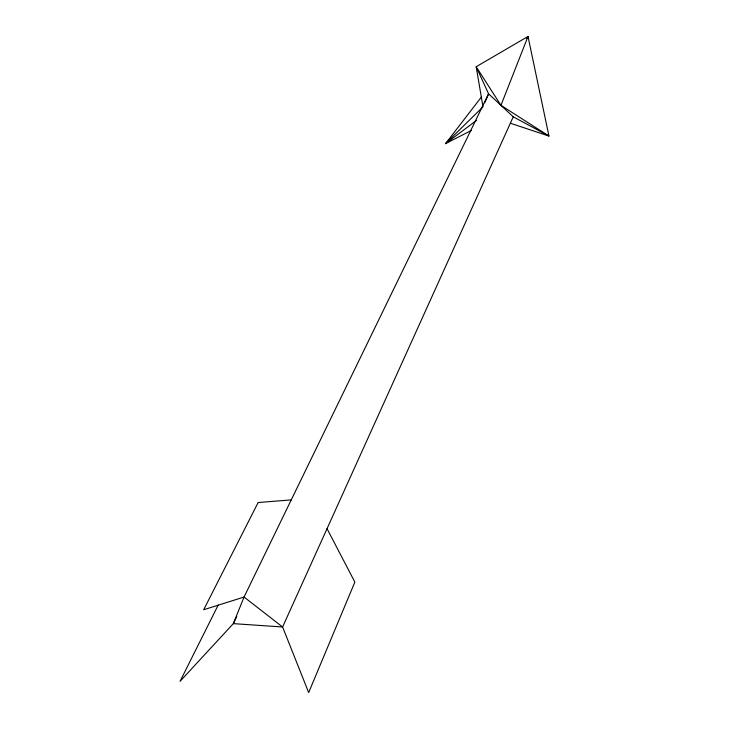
<?xml version="1.0" encoding="UTF-8"?>
<svg xmlns="http://www.w3.org/2000/svg" width="729" height="729" viewBox="0 0 729 729"><rect width="100%" height="100%" fill="white"/><g stroke="black" fill="none" stroke-linecap="round" stroke-linejoin="round"><path stroke-width="1.09" d="M526.794 38.355L528.015 36.45L548.955 136.059L500.951 105.34L528.015 36.45L476.174 66.749L482.999 106.835L445.51 143.649L471.399 130.427M484.712 102.835L488.576 93.822L476.174 66.749L500.951 105.34M218.199 605.061L180.045 681.342L233.326 623.632L244.051 597.042L488.576 93.822L513.252 116.804L282.588 626.986L308.677 692.55L354.859 582.088L327.029 528.698M236.779 616.506L233.326 623.632L282.588 626.986L244.051 597.042L203.673 609.754L258.139 502.527L291.263 499.894M481.559 96.811L445.51 143.649L476.629 120.312M510.318 123.219L548.955 136.059L513.252 116.804"/></g></svg>
